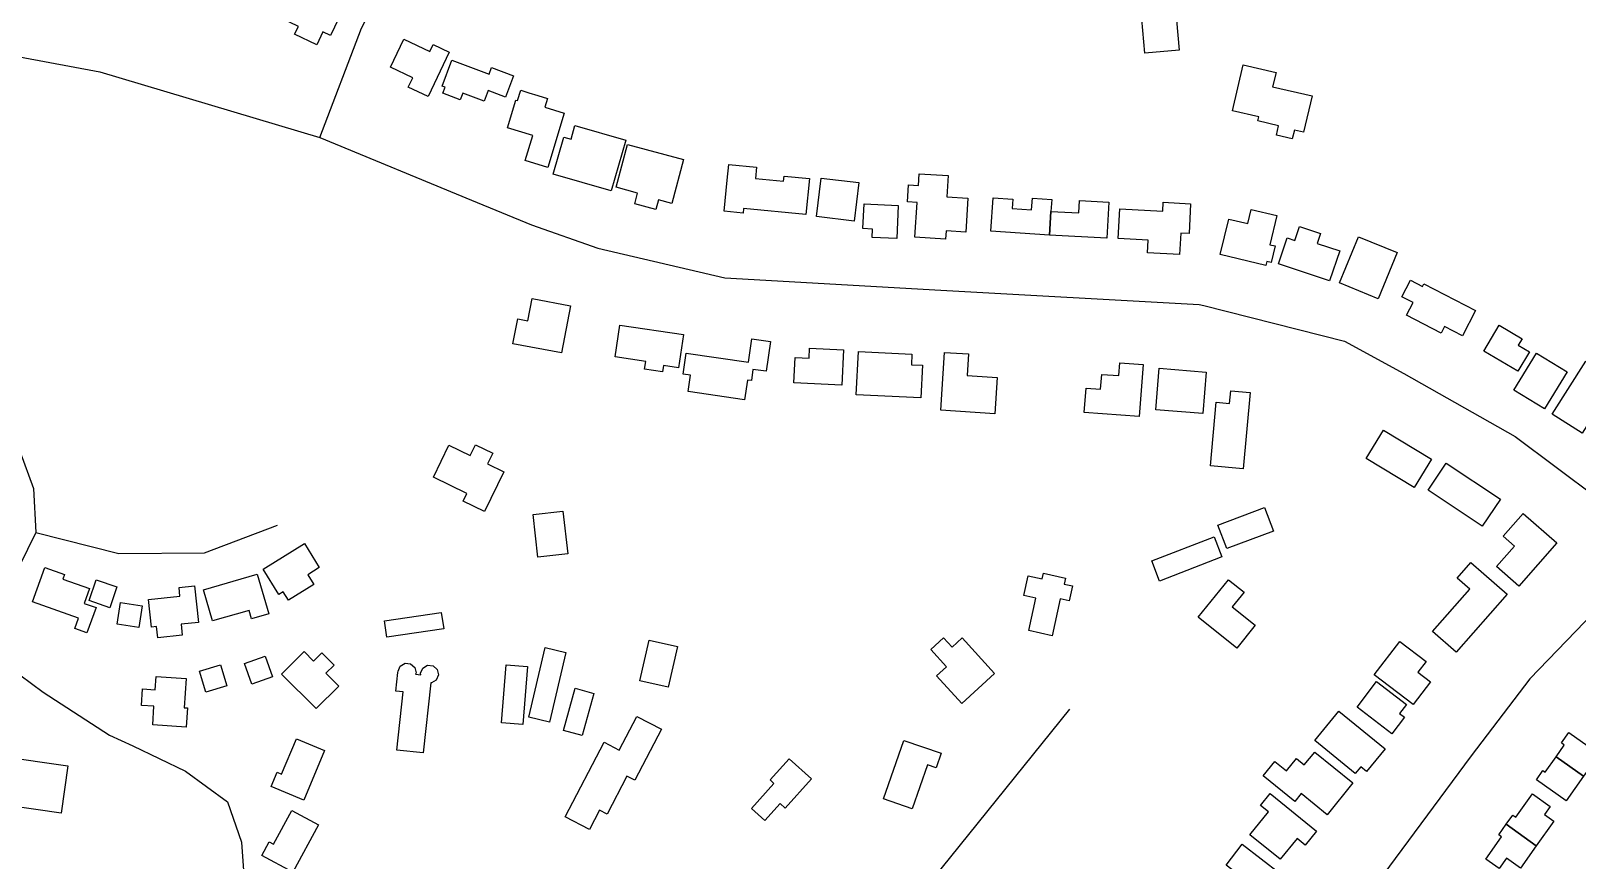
# Model space of a CAD drawing. Header units: metres. Extents: x 553506 to 563855, y 142925 to 150243.
# Drawn here: x 559387.5 to 559799, y 147222.1 to 147442.6 of the extents above; entities that cross this region are included whole.
import ezdxf

# ---------------------------------------------------------------- set-up
doc = ezdxf.new("R2010")
doc.units = ezdxf.units.M
doc.layers.add('C-BUILDINGS', color=8, linetype='Continuous')
doc.layers.add('C-ROADS', color=33, linetype='Continuous')

msp = doc.modelspace()

# ---------------------------------------------------------------- linework, layer by layer
at = {"layer": 'C-BUILDINGS'}
for points in [[(559467.2973, 147449.475), (559470.3702, 147448.0122), (559467.2123, 147441.4032), (559465.2114, 147442.3427), (559463.5634, 147438.8969), (559457.6662, 147441.6967), (559458.6704, 147443.8092), (559453.6885, 147446.181), (559457.8579, 147454.8916), (559467.6587, 147450.2208), (559467.2973, 147449.475)], [(559692.0098, 147449.4887), (559693.0694, 147437.4456), (559683.956, 147436.6392), (559682.8961, 147448.6934), (559692.0098, 147449.4887)], [(559494.5413, 147439.0017), (559498.82, 147436.9865), (559493.1966, 147425.1143), (559487.8958, 147427.6209), (559489.1034, 147430.1626), (559483.2138, 147432.9403), (559486.7311, 147440.3619), (559493.6423, 147437.104), (559494.5413, 147439.0017)], [(559510.0653, 147432.8614), (559515.9449, 147430.6288), (559513.8117, 147425.0199), (559509.2057, 147426.7689), (559508.1132, 147423.8969), (559502.4106, 147426.0571), (559501.7516, 147424.3115), (559497.1173, 147426.0708), (559497.699, 147427.6025), (559496.8997, 147427.9005), (559499.5502, 147434.8611), (559509.4126, 147431.1383), (559510.0653, 147432.8614)], [(559717.9823, 147427.758), (559728.47, 147425.2905), (559726.1965, 147415.6592), (559723.7525, 147416.2288), (559723.1961, 147413.8853), (559718.9771, 147414.8782), (559719.5576, 147417.3449), (559714.0076, 147418.6415), (559714.2675, 147419.7291), (559707.2661, 147421.3813), (559710.1458, 147433.5579), (559718.8723, 147431.5142), (559717.9823, 147427.758)], [(559517.8676, 147426.8042), (559518.4322, 147426.6325), (559519.9712, 147426.1572), (559522.4346, 147425.4101), (559524.9759, 147424.632), (559524.2518, 147422.2834), (559529.4544, 147420.6864), (559525.0277, 147406.3026), (559519.0061, 147408.1524), (559521.038, 147414.771), (559514.2897, 147416.832), (559516.5499, 147424.2034), (559517.0228, 147424.0623), (559517.8676, 147426.8042)], [(559541.9334, 147400.0273), (559526.4552, 147404.466), (559529.3023, 147414.3265), (559531.2353, 147413.7744), (559532.2833, 147417.4019), (559545.8215, 147413.5151), (559541.9334, 147400.0273)], [(559558.0337, 147396.7209), (559554.5013, 147397.6685), (559553.7981, 147395.0979), (559548.1996, 147396.6047), (559548.9715, 147399.4445), (559543.2106, 147401.0019), (559546.2965, 147412.4057), (559561.1951, 147408.3942), (559558.0337, 147396.7209)], [(559580.6397, 147406.3716), (559580.3505, 147403.3019), (559587.8114, 147402.6099), (559587.9432, 147403.9941), (559594.6753, 147403.3574), (559593.7699, 147393.7909), (559577.1436, 147395.3445), (559577.0339, 147394.1502), (559572.0341, 147394.6182), (559572.8119, 147402.8896), (559573.2066, 147407.0645), (559580.6397, 147406.3716)], [(559606.6342, 147392.0203), (559596.6127, 147393.2114), (559597.8263, 147403.433), (559607.8475, 147402.253), (559606.6342, 147392.0203)], [(559631.2493, 147398.4391), (559636.8538, 147398.0902), (559636.2804, 147389.0905), (559631.0891, 147389.4189), (559630.9487, 147387.1886), (559622.7521, 147387.7018), (559623.3381, 147396.969), (559620.7879, 147397.1346), (559621.0681, 147401.6176), (559623.7092, 147401.4548), (559623.9117, 147404.6108), (559631.6106, 147404.1378), (559631.2493, 147398.4391)], [(559617.9169, 147387.3735), (559611.3554, 147387.6927), (559611.4613, 147389.9109), (559608.9055, 147390.0318), (559609.2248, 147396.6306), (559618.3421, 147396.1905), (559617.9169, 147387.3735)], [(559648.6564, 147395.3852), (559653.834, 147395.0452), (559654.0394, 147398.1123), (559659.1961, 147397.7718), (559658.9449, 147394.6031), (559658.609, 147388.3153), (559642.9566, 147389.3537), (559643.5547, 147398.2317), (559648.8235, 147397.8835), (559648.6564, 147395.3852)], [(559666.3687, 147394.2105), (559666.5471, 147397.466), (559674.3701, 147397.0525), (559673.8626, 147387.5095), (559658.609, 147388.3153), (559658.9449, 147394.6031), (559666.3687, 147394.2105)], [(559688.8377, 147397.0125), (559696.1423, 147396.6275), (559695.7179, 147388.6898), (559693.5117, 147388.8104), (559693.2136, 147383.1026), (559684.7044, 147383.5504), (559684.8851, 147386.9618), (559676.8802, 147387.3807), (559677.2924, 147395.2624), (559688.7081, 147394.6601), (559688.8377, 147397.0125)], [(559711.3606, 147391.3353), (559712.2773, 147395.1369), (559719.1316, 147393.4913), (559717.261, 147385.7423), (559718.6771, 147385.3968), (559717.6182, 147381.0009), (559716.4559, 147381.2764), (559716.195, 147380.2221), (559704.0222, 147383.1381), (559706.2954, 147392.5579), (559711.3606, 147391.3353)], [(559725.1582, 147390.5845), (559730.7046, 147388.7313), (559729.8149, 147386.0881), (559735.8344, 147384.0827), (559733.1535, 147376.086), (559719.4964, 147380.6364), (559721.825, 147387.5982), (559723.9235, 147386.8955), (559725.1582, 147390.5845)], [(559751.1116, 147383.6452), (559746.0393, 147371.378), (559735.7836, 147375.6001), (559740.8492, 147387.8559), (559751.1116, 147383.6452)], [(559758.2353, 147375.3634), (559772.0076, 147368.2345), (559768.5109, 147361.5146), (559763.7281, 147363.9925), (559762.8244, 147362.2504), (559753.6075, 147367.0167), (559755.3426, 147370.354), (559752.4006, 147371.8764), (559754.6833, 147376.2658), (559757.846, 147374.6167), (559758.2353, 147375.3634)], [(559519.7705, 147365.5263), (559520.8874, 147371.4375), (559531.1064, 147369.5178), (559528.7284, 147356.9339), (559515.7804, 147359.3699), (559517.0349, 147366.0312), (559519.7705, 147365.5263)], [(559559.8668, 147353.015), (559555.8348, 147353.6132), (559555.5935, 147351.9251), (559550.8033, 147352.6221), (559551.109, 147354.7129), (559542.996, 147355.9078), (559544.2368, 147364.3606), (559561.1716, 147361.8815), (559559.8668, 147353.015)], [(559783.3638, 147358.9826), (559786.3128, 147357.2379), (559783.2699, 147352.1125), (559774.2239, 147357.4518), (559778.3102, 147364.3236), (559784.4003, 147360.7289), (559783.3638, 147358.9826)], [(559579.3596, 147360.6991), (559584.3112, 147359.9848), (559583.1583, 147352.0801), (559579.6676, 147352.5838), (559579.2297, 147349.5763), (559578.204, 147349.7336), (559577.431, 147344.4563), (559562.3719, 147346.6485), (559563.0059, 147350.9978), (559561.0606, 147351.2713), (559561.8795, 147356.8728), (559578.4487, 147354.4603), (559579.3596, 147360.6991)], [(559594.6156, 147355.5413), (559594.7489, 147358.2278), (559603.7894, 147357.7852), (559603.3262, 147348.3883), (559590.5393, 147349.015), (559590.8692, 147355.7254), (559594.6156, 147355.5413)], [(559621.9565, 147356.6023), (559621.8124, 147353.8154), (559624.7748, 147353.6625), (559624.3318, 147344.9674), (559607.1326, 147345.8243), (559607.7125, 147357.3172), (559621.9565, 147356.6023)], [(559637.0362, 147356.6702), (559636.6753, 147350.9605), (559644.662, 147350.4519), (559644.0465, 147340.7831), (559629.6845, 147341.6946), (559630.6676, 147357.0845), (559637.0362, 147356.6702)], [(559672.2031, 147347.3233), (559672.4866, 147351.2499), (559677.0275, 147350.9236), (559677.2728, 147354.2813), (559683.4888, 147353.829), (559682.4774, 147340.0298), (559667.8311, 147341.0882), (559668.3068, 147347.6029), (559672.2031, 147347.3233)], [(559790.3439, 147342.0596), (559782.1762, 147347.0366), (559788.1847, 147356.8509), (559796.3521, 147351.885), (559790.3439, 147342.0596)], [(559807.1158, 147351.118), (559804.0485, 147346.3257), (559806.2813, 147344.9038), (559800.32, 147335.5918), (559792.3378, 147340.6747), (559801.3663, 147354.779), (559807.1158, 147351.118)], [(559699.3802, 147340.8335), (559686.8748, 147341.8472), (559687.7767, 147352.8716), (559700.282, 147351.858), (559699.3802, 147340.8335)], [(559706.5126, 147343.515), (559706.8127, 147346.9078), (559711.9519, 147346.4555), (559710.1289, 147326.1534), (559701.4206, 147326.9289), (559702.9366, 147343.8379), (559706.5126, 147343.515)], [(559755.685, 147321.1258), (559742.8795, 147328.8635), (559747.4558, 147336.3961), (559760.2612, 147328.6584), (559755.685, 147321.1258)], [(559504.4031, 147329.6893), (559505.7697, 147332.5142), (559510.391, 147330.2759), (559509.0111, 147327.4283), (559513.3412, 147325.3368), (559508.2155, 147314.7711), (559502.5294, 147317.5217), (559503.5217, 147319.5671), (559494.5916, 147323.8865), (559498.7383, 147332.4294), (559504.4031, 147329.6893)], [(559773.7852, 147310.8592), (559759.3289, 147320.4155), (559764.1381, 147327.6548), (559778.5943, 147318.0986), (559773.7852, 147310.8592)], [(559530.3653, 147303.5499), (559522.4224, 147302.6466), (559521.1348, 147313.9369), (559529.0777, 147314.8402), (559530.3653, 147303.5499)], [(559718.1836, 147309.5197), (559705.7696, 147304.8933), (559703.4207, 147311.1754), (559715.8277, 147315.8017), (559718.1836, 147309.5197)], [(559783.4892, 147294.9336), (559777.5738, 147300.1031), (559782.3888, 147305.5841), (559779.3559, 147308.2278), (559784.6365, 147314.2464), (559793.5851, 147306.4221), (559783.4892, 147294.9336)], [(559464.244, 147299.8497), (559461.1635, 147297.951), (559462.7905, 147295.3192), (559456.0184, 147291.1579), (559454.6121, 147293.4404), (559453.4596, 147292.7257), (559449.2926, 147299.4746), (559460.298, 147306.2382), (559464.244, 147299.8497)], [(559704.4609, 147302.6822), (559687.8935, 147296.2572), (559685.8035, 147301.6348), (559702.3712, 147308.0487), (559704.4609, 147302.6822)], [(559767.0618, 147297.0493), (559770.7223, 147301.2034), (559774.1728, 147298.172), (559780.3545, 147292.7548), (559766.7993, 147277.3857), (559760.5526, 147282.8677), (559770.4473, 147294.0828), (559767.0618, 147297.0493)], [(559395.991, 147296.7965), (559403.047, 147294.2886), (559401.6383, 147290.3383), (559404.8127, 147289.2125), (559402.4061, 147282.4933), (559399.1539, 147283.6501), (559400.1321, 147286.3738), (559387.9148, 147290.725), (559391.1968, 147299.8754), (559396.4218, 147298.0119), (559395.991, 147296.7965)], [(559408.4841, 147289.1929), (559402.9934, 147291.0593), (559404.8843, 147296.5939), (559410.3751, 147294.7275), (559408.4841, 147289.1929)], [(559450.7607, 147287.5444), (559446.1939, 147286.2229), (559445.544, 147288.4621), (559435.8352, 147285.6565), (559433.4311, 147293.9516), (559447.7001, 147298.0674), (559450.7607, 147287.5444)], [(559656.965, 147298.3566), (559662.8577, 147297.0594), (559662.5083, 147295.4792), (559664.7116, 147295.0024), (559663.8414, 147291.0576), (559661.4337, 147291.5838), (559659.2573, 147281.744), (559653.0688, 147283.1099), (559654.9818, 147291.7505), (559651.7925, 147292.4528), (559652.9391, 147297.6304), (559656.6282, 147296.8213), (559656.965, 147298.3566)], [(559707.2448, 147289.3795), (559713.3466, 147284.505), (559708.4728, 147278.4435), (559698.1909, 147286.6494), (559706.2014, 147296.626), (559710.3817, 147293.2834), (559707.2448, 147289.3795)], [(559426.9015, 147294.5948), (559431.0555, 147295.0243), (559432.0787, 147285.2617), (559427.4367, 147284.7837), (559427.7371, 147281.8659), (559421.2275, 147281.1853), (559420.9189, 147284.1474), (559419.5319, 147284.0042), (559418.7645, 147291.3817), (559427.1423, 147292.2428), (559426.9015, 147294.5948)], [(559416.1775, 147283.9446), (559410.445, 147284.8129), (559411.3214, 147290.5943), (559417.0612, 147289.715), (559416.1775, 147283.9446)], [(559497.3473, 147283.5481), (559482.2296, 147281.3202), (559481.5823, 147285.7299), (559496.6934, 147287.9464), (559497.3473, 147283.5481)], [(559559.5415, 147278.8461), (559557.0524, 147268.0396), (559549.5595, 147269.7546), (559552.0486, 147280.5611), (559559.5415, 147278.8461)], [(559635.2532, 147263.7466), (559628.5365, 147271.084), (559631.1613, 147273.4695), (559626.9629, 147278.0692), (559630.3833, 147281.1806), (559632.6415, 147278.7131), (559635.3139, 147281.1446), (559643.9638, 147271.6747), (559635.2532, 147263.7466)], [(559758.829, 147274.8895), (559756.6452, 147272.0391), (559760.0113, 147269.4726), (559755.361, 147263.418), (559745.0185, 147271.3214), (559751.846, 147280.2151), (559758.829, 147274.8895)], [(559451.7767, 147270.8032), (559446.3208, 147268.8419), (559444.339, 147274.3454), (559449.8023, 147276.2957), (559451.7767, 147270.8032)], [(559464.9056, 147277.1875), (559468.1819, 147273.9057), (559466.0048, 147271.7345), (559469.4037, 147268.3341), (559463.408, 147262.3605), (559454.2149, 147271.5466), (559460.2109, 147277.5092), (559462.7219, 147275.005), (559464.9056, 147277.1875)], [(559525.5396, 147258.7802), (559520.0178, 147260.0668), (559524.3581, 147278.5882), (559529.8799, 147277.3016), (559525.5396, 147258.7802)], [(559439.6144, 147268.4223), (559434.059, 147266.7362), (559432.3543, 147272.3262), (559437.9096, 147274.0122), (559439.6144, 147268.4223)], [(559487.0651, 147274.4363), (559488.5449, 147274.293), (559489.6587, 147273.3259), (559489.9904, 147271.8782), (559489.8142, 147271.472), (559491.2734, 147271.317), (559491.1761, 147271.748), (559491.763, 147273.113), (559493.0402, 147273.8649), (559494.5196, 147273.7328), (559495.6338, 147272.7546), (559495.9584, 147271.3066), (559495.3781, 147269.953), (559494.1013, 147269.1899), (559493.9047, 147269.2172), (559491.8963, 147250.579), (559484.8598, 147251.3289), (559486.5196, 147266.7842), (559484.5694, 147266.9908), (559485.1066, 147271.9825), (559485.208, 147272.3196), (559485.7883, 147273.6732), (559487.0651, 147274.4363)], [(559518.4492, 147258.1148), (559512.7085, 147258.571), (559513.9298, 147273.9571), (559519.6702, 147273.512), (559518.4492, 147258.1148)], [(559428.3009, 147262.573), (559429.1834, 147262.5225), (559428.8389, 147257.4031), (559419.8912, 147258.0047), (559420.2197, 147262.9677), (559416.9269, 147263.1772), (559417.224, 147267.5716), (559420.5451, 147267.3519), (559420.7783, 147270.8762), (559428.8221, 147270.3356), (559428.3009, 147262.573)], [(559534.1897, 147255.1534), (559529.2386, 147256.5244), (559532.3647, 147267.7625), (559537.3158, 147266.3915), (559534.1897, 147255.1534)], [(559751.7708, 147261.047), (559753.067, 147260.0633), (559749.7004, 147255.6736), (559740.432, 147262.7645), (559745.6197, 147269.5259), (559753.5916, 147263.4298), (559751.7708, 147261.047)], [(559544.0555, 147251.3306), (559548.728, 147260.2794), (559555.3304, 147256.845), (559548.2484, 147243.3025), (559546.1165, 147244.405), (559540.8302, 147234.2795), (559538.8258, 147235.3303), (559536.1332, 147230.1714), (559529.6373, 147233.5535), (559540.0257, 147253.4314), (559544.0555, 147251.3306)], [(559747.9364, 147251.6899), (559742.9857, 147245.6259), (559741.4078, 147246.9013), (559739.926, 147245.0856), (559729.166, 147253.8219), (559735.5985, 147261.7016), (559747.9364, 147251.6899)], [(559800.7464, 147244.3394), (559793.4043, 147249.5202), (559795.6, 147252.6603), (559794.821, 147253.2037), (559796.7969, 147255.992), (559804.9614, 147250.2247), (559800.7464, 147244.3394)], [(559460.0869, 147238.0275), (559451.4306, 147241.632), (559453.0187, 147245.4321), (559454.2162, 147244.9239), (559458.1482, 147254.3061), (559465.6074, 147251.1986), (559460.0869, 147238.0275)], [(559629.7649, 147250.4539), (559628.4437, 147246.6175), (559626.1329, 147247.4027), (559622.0777, 147235.6904), (559614.4233, 147238.3241), (559619.7997, 147253.8728), (559629.7649, 147250.4539)], [(559395.4884, 147234.5758), (559381.3857, 147236.5868), (559381.8914, 147240.1196), (559378.0637, 147240.6686), (559379.3573, 147249.6795), (559397.2947, 147247.1196), (559395.4884, 147234.5758)], [(559584.214, 147243.3735), (559589.2695, 147248.9953), (559595.2538, 147243.6274), (559588.265, 147235.8642), (559586.9201, 147237.069), (559582.8579, 147232.5576), (559579.2476, 147235.7844), (559585.2496, 147242.4485), (559584.214, 147243.3735)], [(559732.4914, 147234.1251), (559725.5274, 147239.7407), (559723.8642, 147237.6856), (559715.4518, 147244.4582), (559718.5426, 147248.2717), (559721.6412, 147245.7636), (559724.3212, 147249.0746), (559726.4082, 147247.3921), (559729.1689, 147250.8058), (559739.3534, 147242.5858), (559732.4914, 147234.1251)], [(559796.1449, 147237.8411), (559788.1812, 147243.4477), (559789.9024, 147245.883), (559790.5174, 147245.4458), (559793.4043, 147249.5202), (559800.7464, 147244.3394), (559796.1449, 147237.8411)], [(559726.6257, 147226.0071), (559724.4663, 147227.7653), (559719.9597, 147222.2605), (559711.8968, 147228.8102), (559716.8409, 147234.8628), (559714.7175, 147236.5887), (559717.3042, 147239.7521), (559729.6568, 147229.7186), (559726.6257, 147226.0071)], [(559790.3159, 147234.1649), (559792.8046, 147232.3836), (559788.1119, 147225.8936), (559780.1587, 147231.6119), (559781.8747, 147233.9914), (559782.661, 147233.4371), (559787.1794, 147239.688), (559791.8711, 147236.3169), (559790.3159, 147234.1649)], [(559457.2277, 147218.8621), (559448.9653, 147223.2913), (559450.9225, 147226.9137), (559452.0602, 147226.3034), (559456.8866, 147235.257), (559464.004, 147231.4489), (559457.2277, 147218.8621)], [(559783.9345, 147219.9204), (559780.2243, 147222.5319), (559778.2819, 147219.7891), (559774.7075, 147222.3046), (559778.9072, 147228.234), (559778.1425, 147228.7667), (559780.1587, 147231.6119), (559788.1119, 147225.8936), (559783.9345, 147219.9204)], [(559717.5073, 147215.228), (559716.0386, 147216.3622), (559712.5965, 147211.9256), (559706.937, 147216.2907), (559708.5907, 147218.4234), (559705.5892, 147220.7341), (559709.8915, 147226.2882), (559720.0213, 147218.4782), (559717.5073, 147215.228)]]:
    msp.add_lwpolyline(points, close=True, dxfattribs=at)
at = {"layer": 'C-ROADS'}
for points in [[(559464.3357, 147414.2459), (559475.4861, 147443.3518), (559481.6413, 147455.4408), (559492.9725, 147467.2341), (559512.0568, 147479.2794), (559522.2076, 147485.4045), (559529.586, 147494.571), (559535.3223, 147505.278), (559539.0998, 147520.9773), (559540.7985, 147536.9681)], [(559207.7976, 147452.0545), (559296.1881, 147444.4107), (559370.0454, 147436.6847), (559384.4787, 147435.719), (559405.8037, 147431.6728), (559464.3357, 147414.2459), (559504.7561, 147397.5817), (559520.6849, 147391.0199), (559538.4131, 147384.8258), (559572.1425, 147376.9472), (559629.6225, 147373.6134), (559698.457, 147369.854), (559699.6336, 147369.5678), (559737.1335, 147360.0713), (559752.8745, 147351.4676), (559782.5517, 147334.7386), (559815.2536, 147310.246), (559820.6007, 147305.1367)], [(559936.8186, 147441.6234), (559867.3329, 147378.0341), (559848.8605, 147350.8253), (559829.2993, 147318.6075), (559820.6007, 147305.1367), (559801.0834, 147285.4305), (559786.4588, 147270.273), (559770.7836, 147249.7737), (559738.9499, 147206.7682), (559720.0258, 147181.2265), (559696.7377, 147154.3582), (559649.569, 147103.0078), (559633.2246, 147086.6842), (559614.2084, 147070.1553), (559569.9046, 147035.2557), (559566.593, 147032.2368), (559549.2881, 147019.5788)], [(559370.0454, 147436.6847), (559364.0972, 147407.5513), (559358.2365, 147392.7225), (559353.9213, 147380.8132), (559353.5487, 147371.8643), (559358.0005, 147358.858), (559377.2867, 147338.955), (559379.1702, 147336.8431), (559384.5315, 147330.8101), (559388.1534, 147320.8944), (559388.7817, 147309.2053), (559382.1402, 147295.6544), (559371.9809, 147280.5476)], [(559388.7817, 147309.2053), (559410.8835, 147303.5804), (559433.7062, 147303.7879), (559453.113, 147311.1016)], [(559371.9809, 147280.5476), (559390.749, 147266.7612), (559408.4032, 147255.2998), (559414.5956, 147252.4535), (559428.5938, 147245.698), (559439.8173, 147237.5542), (559443.5704, 147226.7968), (559444.6921, 147210.4817), (559446.5814, 147205.2537)], [(559573.8065, 147150.2822), (559663.9551, 147262.2012)]]:
    msp.add_lwpolyline(points, dxfattribs=at)

doc.saveas('drawing.dxf')
